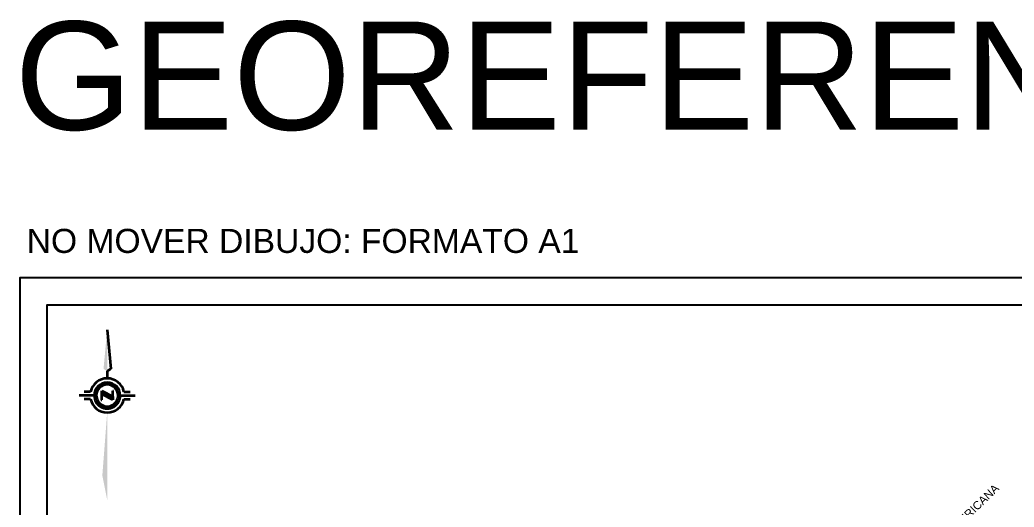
# Model space of a CAD drawing. Header units: millimetres. Extents: x 590435 to 591281, y 1306766 to 1307503.
# Drawn here: x 590435 to 590986, y 1307233 to 1307503 of the extents above; entities that cross this region are included whole.
import ezdxf

# ---------------------------------------------------------------- set-up
doc = ezdxf.new("R2010")
doc.units = ezdxf.units.MM
doc.layers.add('A-JARDINERAS', color=4, linetype='Continuous')
doc.layers.add('CAJETIN', color=5, linetype='Continuous')
doc.layers.add('COTAS', color=3, linetype='Continuous', lineweight=5)
doc.layers.add('POL. GENERAL', color=7, linetype='Continuous', lineweight=35, true_color=0xcb1558)
doc.styles.add('PUNTOS PI', font='arial.ttf', dxfattribs={"height": 4.5})
doc.styles.add('ROTULOS PI', font='arial.ttf', dxfattribs={"height": 3.5})

# ---------------------------------------------------------------- blocks, each defined once
blk = doc.blocks.new('Norte Top 100')
blk.add_hatch(color=1).paths.add_polyline_path([(-0.09, 0.077), (-0.09, 0.021), (0.091, -0.073), (0.091, -0.017)])
at = {"color": 1, "linetype": 'Continuous'}
for p, q in [((-0.001, 1.096), (0.06, 0.447)), ((0.06, 0.447), (-0.001, 0.406)), ((-0.001, 0.406), (-0.001, 0.284)), ((-0.235, 0), (-0.468, 0)), ((-0.278, 0.061), (-0.387, 0.061)), ((-0.09, 0.021), (-0.09, 0.077)), ((-0.09, 0.077), (0.091, -0.017)), ((-0.09, -0.073), (-0.09, 0.021)), ((0.091, -0.073), (-0.09, 0.021)), ((-0.09, 0.021), (-0.09, 0.021)), ((0.091, 0.077), (0.105, 0.077)), ((0.091, -0.017), (0.091, 0.077)), ((0.218, 0), (0.182, 0)), ((0.182, 0), (0.182, 0)), ((0.182, 0), (0.182, 0)), ((0.182, 0), (0.218, 0)), ((0.218, 0), (0.218, 0)), ((0.235, 0), (0.466, 0)), ((0.277, 0.061), (0.385, 0.061)), ((-0.278, -0.061), (-0.386, -0.061)), ((-0.182, 0), (-0.218, 0)), ((-0.218, 0), (-0.218, 0)), ((-0.218, 0), (-0.218, 0)), ((-0.218, 0), (-0.182, 0)), ((-0.182, 0), (-0.182, 0)), ((-0.182, 0), (-0.182, 0)), ((-0.105, -0.073), (-0.09, -0.073)), ((0.091, -0.017), (0.091, -0.017)), ((0.091, -0.017), (0.091, -0.073)), ((0.091, -0.073), (0.091, -0.073)), ((0.277, -0.061), (0.385, -0.061))]:
    blk.add_line(p, q, dxfattribs=at)
for major_axis, start_param, end_param in [((-0.202, 0.202), 4.142401, 6.852951), ((0.154, 0.154), 5.497919, 8.639511), ((-0.129, 0.129), 3.927124, 7.068716), ((0.154, 0.154), 2.356327, 5.49792), ((-0.129, 0.129), 0.785531, 3.927124), ((0.202, 0.202), 2.571332, 5.282582)]:
    blk.add_ellipse((0, 0), major_axis=major_axis, ratio=1, start_param=start_param, end_param=end_param, dxfattribs=at)
for points in [[(-0.001, 0.406), (-0.062, 0.447), (-0.001, 1.096)], [(-0.001, -0.284), (-0.082, -1.339), (-0.001, -1.745)]]:
    blk.add_solid(points, dxfattribs=at)

msp = doc.modelspace()

# ---------------------------------------------------------------- linework, layer by layer
msp.add_lwpolyline([(591276.41, 1307359.805), (590435.41, 1307359.805), (590435.41, 1306765.805), (591276.41, 1306765.805)], close=True)
at = {"layer": 'CAJETIN'}
msp.add_lwpolyline([(591261.41, 1307344.805), (590450.41, 1307344.805), (590450.41, 1306780.805), (591261.41, 1306780.805)], close=True, dxfattribs=at)

# ---------------------------------------------------------------- block references
at = {"layer": 'POL. GENERAL', "xscale": 33.1199999172, "yscale": 33.1199999172, "zscale": 33.1199999172}
msp.add_blockref('Norte Top 100', (590483.814, 1307294.721), dxfattribs=at)

# ---------------------------------------------------------------- texts
at = {"style": 'ROTULOS PI'}
msp.add_text('NO MOVER DIBUJO: FORMATO A1', height=13.33333, dxfattribs=at).set_placement((590439.188, 1307373.684))
at = {"layer": 'A-JARDINERAS', "style": 'PUNTOS PI'}
msp.add_text('GEOREFERENCIADO', height=60, dxfattribs=at).set_placement((590432.492, 1307441.868))
at = {"layer": 'COTAS', "color": 3, "insert": (590926.893, 1307196.057), "char_height": 4.5, "attachment_point": 5, "rotation": 44.07989, "style": 'PUNTOS PI'}
msp.add_mtext('\\A1;REF.234.21 m A CARRETERA PANAMERICANA', dxfattribs=at)

doc.saveas('drawing.dxf')
